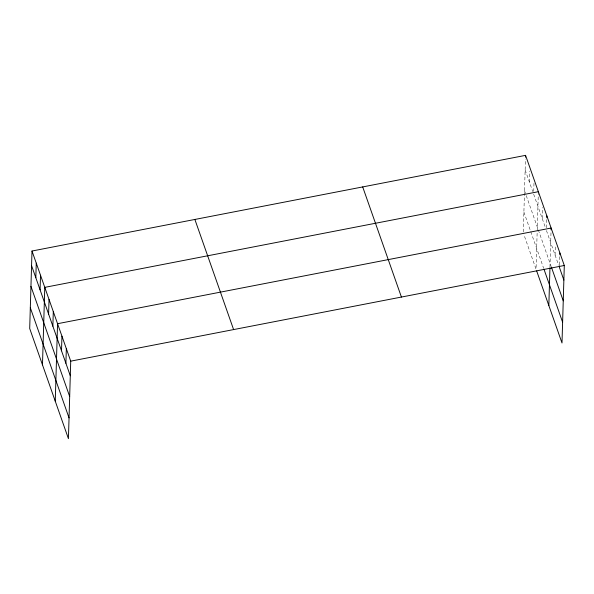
<?xml version="1.0" encoding="UTF-8"?>
<svg xmlns="http://www.w3.org/2000/svg" width="594" height="594" viewBox="0 0 594 594"><rect width="100%" height="100%" fill="white"/><g stroke="black" fill="none" stroke-linecap="round" stroke-linejoin="round"><path stroke-width="0.45" stroke-dasharray="2.97 2.23" d="M523.299 231.979L525.467 159.006M529.403 182.068L529.729 171.117M533.739 191.446L533.984 183.234M538.357 191.699L536.055 269.193L523.886 234.578M542.181 218.414L542.508 207.462M546.525 227.792L546.762 219.58M549.977 266.958L550.994 232.603M555.086 255.123L555.39 245.084M559.555 264.865L559.83 255.739M525.141 169.951L532.751 191.587M533.657 194.186L545.53 227.933M546.443 230.524L558.598 265.11M524.524 190.711L551.254 266.721M523.893 212.095L543.666 268.339"/><path stroke-width="0.89" d="M32.002 251.024L29.7 328.512L68.429 438.647L70.723 361.152L32.002 251.024L525.571 155.353L564.3 265.488L561.998 342.976L536.664 270.923M35.826 277.732L36.256 263.135M40.088 289.85L40.518 275.252M42.478 364.857L44.78 287.362L538.357 191.699M48.604 314.078L49.042 299.48M52.866 326.195L53.297 311.598M55.257 401.202L57.559 323.708L551.135 228.044L551.076 229.863M61.516 350.787L61.947 336.189M65.904 363.268L66.335 348.671M525.519 157.18L525.571 155.353M546.822 217.753L546.874 215.926M548.834 305.531L549.955 267.849M559.533 265.778L559.481 267.604L563.869 280.086M559.86 254.833L559.912 253.007M70.723 361.152L564.3 265.488M551.544 267.56L563.253 300.839M543.97 269.201L562.615 322.223M362.696 186.924L401.418 297.059M194.877 219.453L233.605 329.581M31.564 265.622L70.292 375.757M30.947 286.375L69.676 396.51M30.316 307.759L69.045 417.894"/></g></svg>
